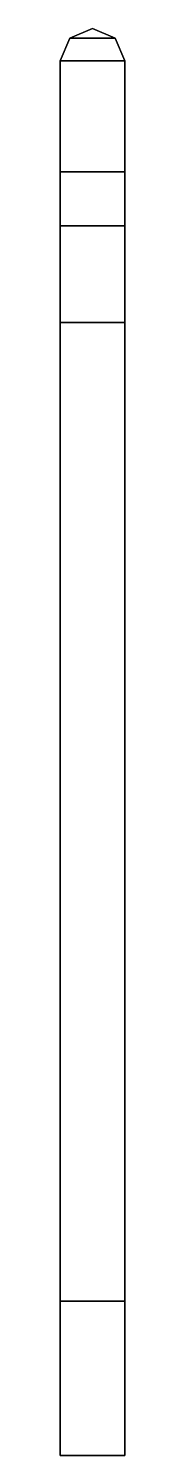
# Model space of a CAD drawing. Extents: x -0.09 to 0.09, y -3.89 to 0.09.
import ezdxf

# ---------------------------------------------------------------- set-up
doc = ezdxf.new("R2010")
doc.units = 0
doc.layers.add('TRAIL1', color=6, linetype='CONTINUOUS')

msp = doc.modelspace()

# ---------------------------------------------------------------- linework, layer by layer
at = {"layer": 'TRAIL1'}
for points in [[(0, 0.09, 0.34), (-0.0636, 0.0636, 0.34), (-0.0636, 0.0636, 0.38), (0, 0.09, 0.38)], [(0, 0.09, 0.79), (-0.0636, 0.0636, 0.79), (-0.0636, 0.0636, 0.89), (0, 0.09, 0.89)], [(0, 0.09, 0.89), (-0.0636, 0.0636, 0.89), (0.0636, 0.0636, 0.89), (0, 0.09, 0.89)], [(0, 0.09, 0.38), (-0.0636, 0.0636, 0.38), (0.0636, 0.0636, 0.38), (0, 0.09, 0.38)], [(0.0636, 0.0636, 0.34), (0, 0.09, 0.34), (0, 0.09, 0.38), (0.0636, 0.0636, 0.38)], [(0.0636, 0.0636, 0.79), (0, 0.09, 0.79), (0, 0.09, 0.89), (0.0636, 0.0636, 0.89)], [(-0.0636, 0.0636, 0.34), (-0.09, 0, 0.34), (-0.09, 0, 0.38), (-0.0636, 0.0636, 0.38)], [(-0.0636, 0.0636, 0.79), (-0.09, 0, 0.79), (-0.09, 0, 0.89), (-0.0636, 0.0636, 0.89)], [(-0.0636, 0.0636, 0.89), (-0.09, 0, 0.89), (0.09, 0, 0.89), (0.0636, 0.0636, 0.89)], [(-0.0636, 0.0636, 0.38), (-0.09, 0, 0.38), (0.09, 0, 0.38), (0.0636, 0.0636, 0.38)], [(0.09, 0, 0.34), (0.0636, 0.0636, 0.34), (0.0636, 0.0636, 0.38), (0.09, 0, 0.38)], [(0.09, 0, 0.79), (0.0636, 0.0636, 0.79), (0.0636, 0.0636, 0.89), (0.09, 0, 0.89)], [(-0.09, 0, 0.34), (-0.09, -0.46, 0.34), (-0.09, -0.31, 0.38), (-0.09, 0, 0.38)], [(-0.09, 0, 0.38), (-0.09, -0.31, 0.38), (0.09, -0.31, 0.38), (0.09, 0, 0.38)], [(-0.09, 0, 0.79), (-0.09, -0.31, 0.79), (-0.09, -0.31, 0.89), (-0.09, 0, 0.89)], [(-0.09, 0, 0.89), (-0.09, -0.73, 0.89), (0.09, -0.73, 0.89), (0.09, 0, 0.89)], [(0.09, -0.31, 0.38), (0.09, -0.46, 0.34), (0.09, 0, 0.34), (0.09, 0, 0.38)], [(0.09, -0.31, 0.89), (0.09, -0.31, 0.79), (0.09, 0, 0.79), (0.09, 0, 0.89)], [(-0.09, -0.46, 0.44), (-0.09, -0.73, 0.44), (-0.09, -0.73, 0.89), (-0.09, -0.31, 0.89)], [(0.09, -0.31, 0.79), (0.09, -0.31, 0.38), (-0.09, -0.31, 0.38), (-0.09, -0.31, 0.79)], [(-0.09, -0.31, 0.38), (-0.09, -0.46, 0.34), (-0.09, -0.46, 0.44), (-0.09, -0.31, 0.89)], [(0.09, -0.31, 0.89), (0.09, -0.73, 0.89), (0.09, -0.73, 0.44), (0.09, -0.46, 0.44)], [(0.09, -0.46, 0.44), (0.09, -0.46, 0.34), (0.09, -0.31, 0.38), (0.09, -0.31, 0.89)], [(-0.09, -0.46, 0.44), (-0.09, -0.46, 0.34), (0.09, -0.46, 0.34), (0.09, -0.46, 0.44)], [(-0.09, -3.46, 0.21), (0.09, -3.46, 0.21), (0.09, -0.73, 0.89), (-0.09, -0.73, 0.89)], [(-0.09, -0.73, 0.44), (-0.09, -3.46), (-0.09, -3.46, 0.21), (-0.09, -0.73, 0.89)], [(0.09, -0.73, 0.89), (0.09, -3.46, 0.21), (0.09, -3.46), (0.09, -0.73, 0.44)], [(-0.09, -3.89, 0.21), (0.09, -3.89, 0.21), (0.09, -3.46, 0.21), (-0.09, -3.46, 0.21)], [(-0.09, -3.46), (-0.09, -3.89), (-0.09, -3.89, 0.21), (-0.09, -3.46, 0.21)], [(0.09, -3.46, 0.21), (0.09, -3.89, 0.21), (0.09, -3.89), (0.09, -3.46)], [(-0.09, -3.89), (0.09, -3.89), (0.09, -3.89, 0.21), (-0.09, -3.89, 0.21)]]:
    msp.add_3dface(points, dxfattribs=at)

doc.saveas('drawing.dxf')
